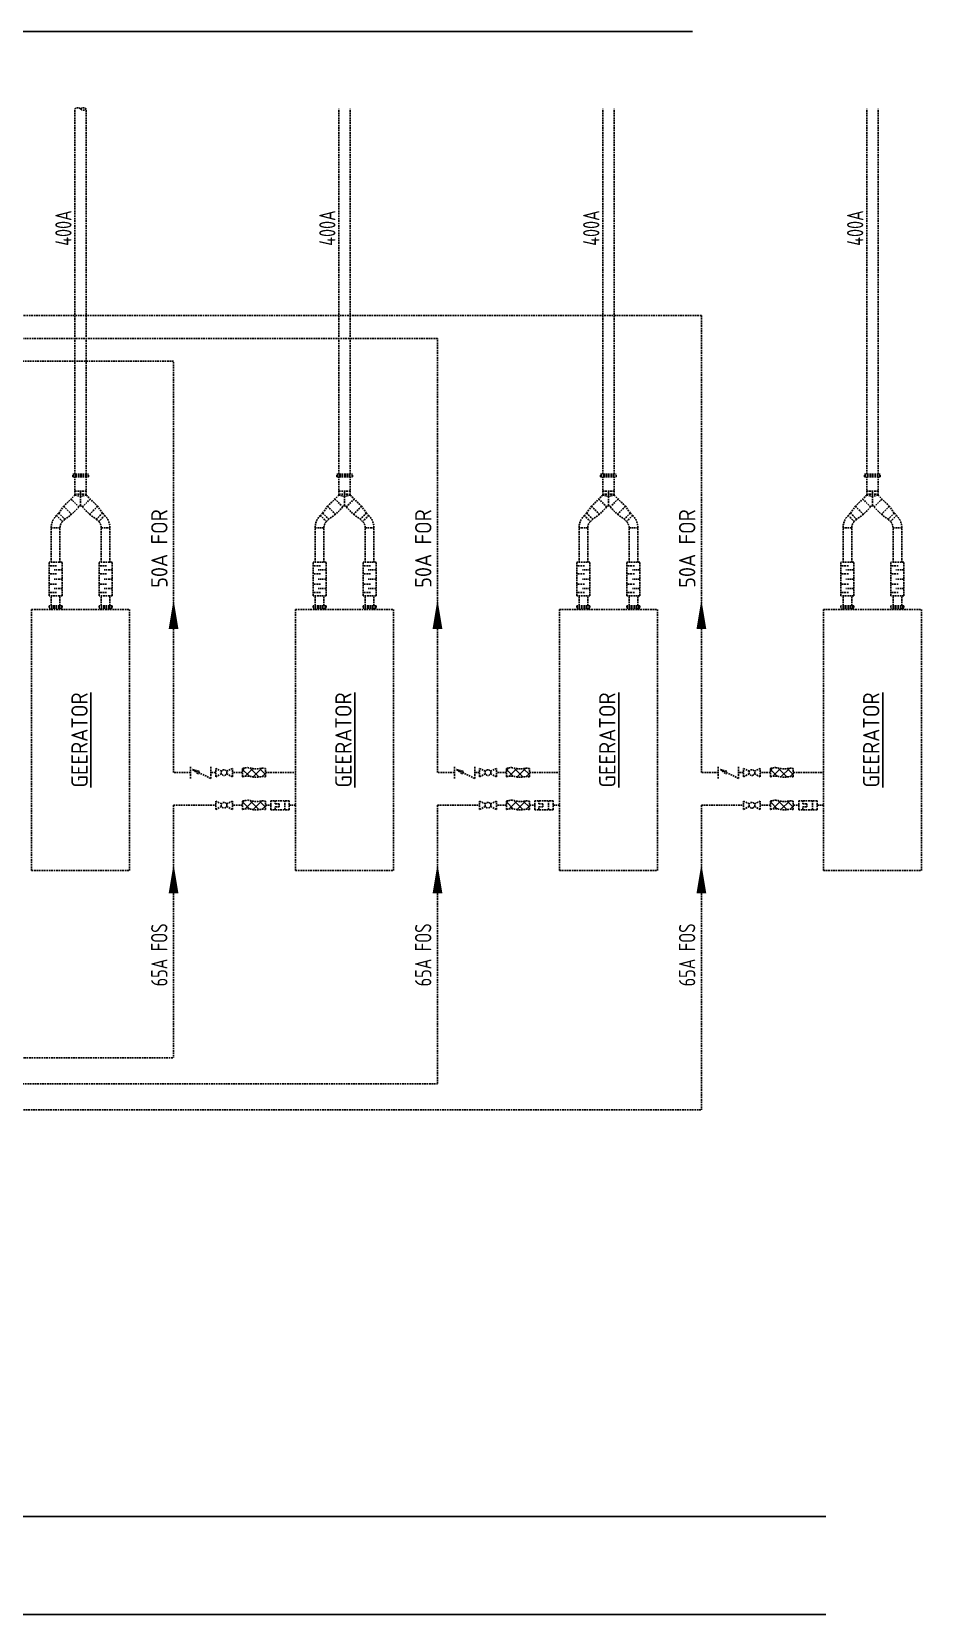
# Model space of a CAD drawing. Header units: millimetres. Extents: x 46 to 742, y 16 to 539.
# Drawn here: x 605.4 to 741.7, y 292.4 to 534.7 of the extents above; entities that cross this region are included whole.
import ezdxf
from ezdxf.enums import TextEntityAlignment as Align

# ---------------------------------------------------------------- set-up
doc = ezdxf.new("R2010")
doc.units = ezdxf.units.MM
doc.linetypes.add('HIDDEN', pattern=[0.375, 0.25, -0.125])
doc.layers.add('G-ANNO-NPLT', color=1, linetype='Continuous')
doc.layers.add('M-PIPE-FOR-F', color=240, linetype='HIDDEN')
doc.styles.add('AA-TXT', font='iso.shx', dxfattribs={"width": 0.8, "bigfont": 'chineset.shx'})

msp = doc.modelspace()

# ---------------------------------------------------------------- hatches: boundary and pattern name
at = {"layer": 'M-PIPE-FOR-F', "linetype": 'HIDDEN'}
h = msp.add_hatch(dxfattribs=at)
h.set_pattern_fill('NET', color=252, scale=0.3, angle=45, style=0)
h.set_pattern_definition([(45, (131.2845, 62.0518), (-0.6735192, 0.6735192), []), (135, (131.2845, 62.0518), (-0.6735192, -0.6735192), [])])
edge = h.paths.add_edge_path()
edge.add_spline(control_points=[(641.226, 421.904), (641.034, 421.918), (640.532, 421.955), (639.602, 421.708), (638.628, 422.132), (637.962, 421.965), (637.721, 421.904)], knot_values=[0, 0, 0, 0, 0.5743149, 1.5064379, 2.8017053, 3.5340502, 3.5340502, 3.5340502, 3.5340502], degree=3, periodic=0)
edge.add_line((637.721, 421.904), (637.721, 420.622))
edge.add_spline(control_points=[(637.721, 420.622), (637.962, 420.683), (638.628, 420.85), (639.602, 420.426), (640.532, 420.673), (641.034, 420.636), (641.226, 420.622)], knot_values=[0, 0, 0, 0, 0.7323449, 2.0276123, 2.9597353, 3.5340502, 3.5340502, 3.5340502, 3.5340502], degree=3, periodic=0)
edge.add_line((641.226, 420.622), (641.226, 421.904))
h = msp.add_hatch(dxfattribs=at)
h.set_pattern_fill('NET', color=252, scale=0.3, angle=45, style=0)
h.set_pattern_definition([(45, (171.7003, 62.0518), (-0.6735192, 0.6735192), []), (135, (171.7003, 62.0518), (-0.6735192, -0.6735192), [])])
edge = h.paths.add_edge_path()
edge.add_spline(control_points=[(681.641, 421.904), (681.45, 421.918), (680.948, 421.955), (680.018, 421.708), (679.044, 422.132), (678.378, 421.965), (678.137, 421.904)], knot_values=[0, 0, 0, 0, 0.5743149, 1.5064379, 2.8017053, 3.5340502, 3.5340502, 3.5340502, 3.5340502], degree=3, periodic=0)
edge.add_line((678.137, 421.904), (678.137, 420.622))
edge.add_spline(control_points=[(678.137, 420.622), (678.378, 420.683), (679.044, 420.85), (680.018, 420.426), (680.948, 420.673), (681.45, 420.636), (681.641, 420.622)], knot_values=[0, 0, 0, 0, 0.7323449, 2.0276123, 2.9597353, 3.5340502, 3.5340502, 3.5340502, 3.5340502], degree=3, periodic=0)
edge.add_line((681.641, 420.622), (681.641, 421.904))
h = msp.add_hatch(dxfattribs=at)
h.set_pattern_fill('NET', color=252, scale=0.3, angle=45, style=0)
h.set_pattern_definition([(45, (212.1162, 62.0518), (-0.6735192, 0.6735192), []), (135, (212.1162, 62.0518), (-0.6735192, -0.6735192), [])])
edge = h.paths.add_edge_path()
edge.add_spline(control_points=[(722.057, 421.904), (721.866, 421.918), (721.364, 421.955), (720.434, 421.708), (719.46, 422.132), (718.794, 421.965), (718.553, 421.904)], knot_values=[0, 0, 0, 0, 0.5743149, 1.5064379, 2.8017053, 3.5340502, 3.5340502, 3.5340502, 3.5340502], degree=3, periodic=0)
edge.add_line((718.553, 421.904), (718.553, 420.622))
edge.add_spline(control_points=[(718.553, 420.622), (718.794, 420.683), (719.46, 420.85), (720.434, 420.426), (721.364, 420.673), (721.866, 420.636), (722.057, 420.622)], knot_values=[0, 0, 0, 0, 0.7323449, 2.0276123, 2.9597353, 3.5340502, 3.5340502, 3.5340502, 3.5340502], degree=3, periodic=0)
edge.add_line((722.057, 420.622), (722.057, 421.904))
h = msp.add_hatch(dxfattribs=at)
h.set_pattern_fill('NET', color=252, scale=0.3, angle=45, style=0)
h.set_pattern_definition([(45, (131.2845, 57.0518), (-0.6735192, 0.6735192), []), (135, (131.2845, 57.0518), (-0.6735192, -0.6735192), [])])
edge = h.paths.add_edge_path()
edge.add_spline(control_points=[(641.226, 416.904), (641.034, 416.918), (640.532, 416.955), (639.602, 416.708), (638.628, 417.132), (637.962, 416.965), (637.721, 416.904)], knot_values=[0, 0, 0, 0, 0.5743149, 1.5064379, 2.8017053, 3.5340502, 3.5340502, 3.5340502, 3.5340502], degree=3, periodic=0)
edge.add_line((637.721, 416.904), (637.721, 415.622))
edge.add_spline(control_points=[(637.721, 415.622), (637.962, 415.683), (638.628, 415.85), (639.602, 415.426), (640.532, 415.673), (641.034, 415.636), (641.226, 415.622)], knot_values=[0, 0, 0, 0, 0.7323449, 2.0276123, 2.9597353, 3.5340502, 3.5340502, 3.5340502, 3.5340502], degree=3, periodic=0)
edge.add_line((641.226, 415.622), (641.226, 416.904))
h = msp.add_hatch(dxfattribs=at)
h.set_pattern_fill('NET', color=252, scale=0.3, angle=45, style=0)
h.set_pattern_definition([(45, (171.7003, 57.0518), (-0.6735192, 0.6735192), []), (135, (171.7003, 57.0518), (-0.6735192, -0.6735192), [])])
edge = h.paths.add_edge_path()
edge.add_spline(control_points=[(681.641, 416.904), (681.45, 416.918), (680.948, 416.955), (680.018, 416.708), (679.044, 417.132), (678.378, 416.965), (678.137, 416.904)], knot_values=[0, 0, 0, 0, 0.5743149, 1.5064379, 2.8017053, 3.5340502, 3.5340502, 3.5340502, 3.5340502], degree=3, periodic=0)
edge.add_line((678.137, 416.904), (678.137, 415.622))
edge.add_spline(control_points=[(678.137, 415.622), (678.378, 415.683), (679.044, 415.85), (680.018, 415.426), (680.948, 415.673), (681.45, 415.636), (681.641, 415.622)], knot_values=[0, 0, 0, 0, 0.7323449, 2.0276123, 2.9597353, 3.5340502, 3.5340502, 3.5340502, 3.5340502], degree=3, periodic=0)
edge.add_line((681.641, 415.622), (681.641, 416.904))
h = msp.add_hatch(dxfattribs=at)
h.set_pattern_fill('NET', color=252, scale=0.3, angle=45, style=0)
h.set_pattern_definition([(45, (212.1162, 57.0518), (-0.6735192, 0.6735192), []), (135, (212.1162, 57.0518), (-0.6735192, -0.6735192), [])])
edge = h.paths.add_edge_path()
edge.add_spline(control_points=[(722.057, 416.904), (721.866, 416.918), (721.364, 416.955), (720.434, 416.708), (719.46, 417.132), (718.794, 416.965), (718.553, 416.904)], knot_values=[0, 0, 0, 0, 0.5743149, 1.5064379, 2.8017053, 3.5340502, 3.5340502, 3.5340502, 3.5340502], degree=3, periodic=0)
edge.add_line((718.553, 416.904), (718.553, 415.622))
edge.add_spline(control_points=[(718.553, 415.622), (718.794, 415.683), (719.46, 415.85), (720.434, 415.426), (721.364, 415.673), (721.866, 415.636), (722.057, 415.622)], knot_values=[0, 0, 0, 0, 0.7323449, 2.0276123, 2.9597353, 3.5340502, 3.5340502, 3.5340502, 3.5340502], degree=3, periodic=0)
edge.add_line((722.057, 415.622), (722.057, 416.904))

# ---------------------------------------------------------------- linework, layer by layer
at = {"layer": 'G-ANNO-NPLT'}
for p, q in [((706.603, 534.729), (80.647, 534.729)), ((727.046, 307.363), (75.929, 307.363)), ((727.046, 292.363), (75.929, 292.363))]:
    msp.add_line(p, q, dxfattribs=at)
at = {"layer": 'M-PIPE-FOR-F', "color": 252, "linetype": 'HIDDEN'}
for p, q in [((612.061, 466.975), (612.061, 522.886)), ((613.789, 466.975), (613.789, 522.886)), ((652.477, 466.975), (652.477, 522.886)), ((654.205, 466.975), (654.205, 522.886)), ((692.893, 466.975), (692.893, 522.886)), ((694.621, 466.975), (694.621, 522.886)), ((733.309, 466.975), (733.309, 522.886)), ((735.037, 466.975), (735.037, 522.886)), ((707.99, 491.263), (492.473, 491.263)), ((707.99, 421.263), (707.99, 491.263)), ((667.574, 487.763), (492.473, 487.763)), ((667.574, 421.263), (667.574, 487.763)), ((627.158, 484.263), (492.473, 484.263)), ((627.158, 421.263), (627.158, 484.263)), ((611.729, 466.576), (611.729, 466.975)), ((611.729, 466.975), (614.122, 466.975)), ((611.729, 466.776), (614.122, 466.776)), ((611.729, 466.576), (614.122, 466.576)), ((612.061, 463.773), (612.061, 466.576)), ((613.789, 463.773), (613.789, 466.576)), ((614.122, 466.576), (614.122, 466.975)), ((652.145, 466.576), (652.145, 466.975)), ((652.145, 466.975), (654.538, 466.975)), ((652.145, 466.776), (654.538, 466.776)), ((652.145, 466.576), (654.538, 466.576)), ((652.477, 463.773), (652.477, 466.576)), ((654.205, 463.773), (654.205, 466.576)), ((654.538, 466.576), (654.538, 466.975)), ((692.561, 466.576), (692.561, 466.975)), ((692.561, 466.975), (694.953, 466.975)), ((692.561, 466.776), (694.953, 466.776)), ((692.561, 466.576), (694.953, 466.576)), ((692.893, 463.773), (692.893, 466.576)), ((694.621, 463.773), (694.621, 466.576)), ((694.953, 466.576), (694.953, 466.975)), ((732.976, 466.576), (732.976, 466.975)), ((732.976, 466.975), (735.369, 466.975)), ((732.976, 466.776), (735.369, 466.776)), ((732.976, 466.576), (735.369, 466.576)), ((733.309, 463.773), (733.309, 466.576)), ((735.037, 463.773), (735.037, 466.576)), ((735.369, 466.576), (735.369, 466.975)), ((612.061, 463.773), (610.328, 462.039)), ((612.671, 461.939), (611.449, 463.161)), ((612.061, 464.337), (613.789, 464.337)), ((612.061, 463.921), (613.789, 463.921)), ((612.061, 463.773), (612.925, 463.542)), ((612.925, 462.193), (612.925, 464.337)), ((613.789, 463.773), (612.925, 463.542)), ((613.179, 461.939), (614.401, 463.161)), ((613.789, 463.773), (615.523, 462.039)), ((652.477, 463.773), (650.743, 462.039)), ((653.087, 461.939), (651.865, 463.161)), ((652.477, 464.337), (654.205, 464.337)), ((652.477, 463.921), (654.205, 463.921)), ((652.477, 463.773), (653.341, 463.542)), ((653.341, 462.193), (653.341, 464.337)), ((654.205, 463.773), (653.341, 463.542)), ((653.595, 461.939), (654.817, 463.161)), ((654.205, 463.773), (655.939, 462.039)), ((692.893, 463.773), (691.159, 462.039)), ((693.503, 461.939), (692.281, 463.161)), ((692.893, 464.337), (694.621, 464.337)), ((692.893, 463.921), (694.621, 463.921)), ((692.893, 463.773), (693.757, 463.542)), ((693.757, 462.193), (693.757, 464.337)), ((694.621, 463.773), (693.757, 463.542)), ((694.011, 461.939), (695.233, 463.161)), ((694.621, 463.773), (696.355, 462.039)), ((733.309, 463.773), (731.575, 462.039)), ((733.919, 461.939), (732.697, 463.161)), ((733.309, 464.337), (735.037, 464.337)), ((733.309, 463.921), (735.037, 463.921)), ((733.309, 463.773), (734.173, 463.542)), ((734.173, 462.193), (734.173, 464.337)), ((735.037, 463.773), (734.173, 463.542)), ((734.427, 461.939), (735.649, 463.161)), ((735.037, 463.773), (736.77, 462.039)), ((609.572, 461.001), (609.214, 460.643)), ((609.214, 460.643), (610.154, 459.703)), ((609.572, 461.001), (610.328, 462.039)), ((609.572, 461.001), (610.512, 460.061)), ((610.328, 462.039), (611.55, 460.817)), ((611.55, 460.817), (610.512, 460.061)), ((612.925, 462.193), (611.55, 460.817)), ((612.925, 462.193), (614.301, 460.817)), ((615.523, 462.039), (614.301, 460.817)), ((614.301, 460.817), (615.339, 460.061)), ((616.279, 461.001), (615.339, 460.061)), ((616.279, 461.001), (615.523, 462.039)), ((616.637, 460.643), (615.697, 459.703)), ((616.279, 461.001), (616.637, 460.643)), ((649.988, 461.001), (649.629, 460.643)), ((649.629, 460.643), (650.569, 459.703)), ((649.988, 461.001), (650.743, 462.039)), ((649.988, 461.001), (650.928, 460.061)), ((650.743, 462.039), (651.965, 460.817)), ((651.965, 460.817), (650.928, 460.061)), ((653.341, 462.193), (651.965, 460.817)), ((653.341, 462.193), (654.717, 460.817)), ((655.939, 462.039), (654.717, 460.817)), ((654.717, 460.817), (655.755, 460.061)), ((656.695, 461.001), (655.755, 460.061)), ((656.695, 461.001), (655.939, 462.039)), ((657.053, 460.643), (656.113, 459.703)), ((656.695, 461.001), (657.053, 460.643)), ((690.403, 461.001), (690.045, 460.643)), ((690.045, 460.643), (690.985, 459.703)), ((690.403, 461.001), (691.159, 462.039)), ((690.403, 461.001), (691.343, 460.061)), ((691.159, 462.039), (692.381, 460.817)), ((692.381, 460.817), (691.343, 460.061)), ((693.757, 462.193), (692.381, 460.817)), ((693.757, 462.193), (695.133, 460.817)), ((696.355, 462.039), (695.133, 460.817)), ((695.133, 460.817), (696.171, 460.061)), ((697.111, 461.001), (696.171, 460.061)), ((697.111, 461.001), (696.355, 462.039)), ((697.469, 460.643), (696.529, 459.703)), ((697.111, 461.001), (697.469, 460.643)), ((730.819, 461.001), (730.461, 460.643)), ((730.461, 460.643), (731.401, 459.703)), ((730.819, 461.001), (731.575, 462.039)), ((730.819, 461.001), (731.759, 460.061)), ((731.575, 462.039), (732.797, 460.817)), ((732.797, 460.817), (731.759, 460.061)), ((734.173, 462.193), (732.797, 460.817)), ((734.173, 462.193), (735.548, 460.817)), ((736.77, 462.039), (735.548, 460.817)), ((735.548, 460.817), (736.586, 460.061)), ((737.526, 461.001), (736.586, 460.061)), ((737.526, 461.001), (736.77, 462.039)), ((737.885, 460.643), (736.945, 459.703)), ((737.526, 461.001), (737.885, 460.643)), ((608.435, 458.682), (608.435, 458.763)), ((609.764, 458.763), (608.435, 458.763)), ((608.435, 453.489), (608.435, 458.682)), ((609.764, 458.682), (609.764, 458.763)), ((609.764, 453.489), (609.764, 458.682)), ((610.512, 460.061), (610.154, 459.703)), ((615.339, 460.061), (615.697, 459.703)), ((616.086, 458.682), (616.086, 458.763)), ((616.086, 458.763), (617.416, 458.763)), ((616.086, 453.489), (616.086, 458.682)), ((617.416, 458.682), (617.416, 458.763)), ((617.416, 453.489), (617.416, 458.682)), ((648.851, 458.682), (648.851, 458.763)), ((650.18, 458.763), (648.851, 458.763)), ((648.851, 453.489), (648.851, 458.682)), ((650.18, 458.682), (650.18, 458.763)), ((650.18, 453.489), (650.18, 458.682)), ((650.928, 460.061), (650.569, 459.703)), ((655.755, 460.061), (656.113, 459.703)), ((656.502, 458.682), (656.502, 458.763)), ((656.502, 458.763), (657.832, 458.763)), ((656.502, 453.489), (656.502, 458.682)), ((657.832, 458.682), (657.832, 458.763)), ((657.832, 453.489), (657.832, 458.682)), ((689.267, 458.682), (689.267, 458.763)), ((690.596, 458.763), (689.267, 458.763)), ((689.267, 453.489), (689.267, 458.682)), ((690.596, 458.682), (690.596, 458.763)), ((690.596, 453.489), (690.596, 458.682)), ((691.343, 460.061), (690.985, 459.703)), ((696.171, 460.061), (696.529, 459.703)), ((696.918, 458.682), (696.918, 458.763)), ((696.918, 458.763), (698.247, 458.763)), ((696.918, 453.489), (696.918, 458.682)), ((698.247, 458.682), (698.247, 458.763)), ((698.247, 453.489), (698.247, 458.682)), ((729.682, 458.682), (729.682, 458.763)), ((731.012, 458.763), (729.682, 458.763)), ((729.682, 453.489), (729.682, 458.682)), ((731.012, 458.682), (731.012, 458.763)), ((731.012, 453.489), (731.012, 458.682)), ((731.759, 460.061), (731.401, 459.703)), ((736.586, 460.061), (736.945, 459.703)), ((737.334, 458.682), (737.334, 458.763)), ((737.334, 458.763), (738.663, 458.763)), ((737.334, 453.489), (737.334, 458.682)), ((738.663, 458.682), (738.663, 458.763)), ((738.663, 453.489), (738.663, 458.682)), ((610.097, 453.489), (608.103, 453.489)), ((608.103, 448.316), (608.103, 453.489)), ((610.097, 448.316), (610.097, 453.489)), ((617.748, 453.489), (615.754, 453.489)), ((615.754, 448.316), (615.754, 453.489)), ((617.748, 448.316), (617.748, 453.489)), ((650.512, 453.489), (648.518, 453.489)), ((648.518, 448.316), (648.518, 453.489)), ((650.512, 448.316), (650.512, 453.489)), ((658.164, 453.489), (656.17, 453.489)), ((656.17, 448.316), (656.17, 453.489)), ((658.164, 448.316), (658.164, 453.489)), ((690.928, 453.489), (688.934, 453.489)), ((688.934, 448.316), (688.934, 453.489)), ((690.928, 448.316), (690.928, 453.489)), ((698.58, 453.489), (696.586, 453.489)), ((696.586, 448.316), (696.586, 453.489)), ((698.58, 448.316), (698.58, 453.489)), ((731.344, 453.489), (729.35, 453.489)), ((729.35, 448.316), (729.35, 453.489)), ((731.344, 448.316), (731.344, 453.489)), ((738.996, 453.489), (737.002, 453.489)), ((737.002, 448.316), (737.002, 453.489)), ((738.996, 448.316), (738.996, 453.489)), ((609.249, 452.952), (608.103, 452.952)), ((609.249, 451.704), (608.103, 451.704)), ((610.097, 452.324), (608.881, 452.324)), ((610.097, 450.902), (608.881, 450.902)), ((616.9, 452.952), (615.754, 452.952)), ((616.9, 451.704), (615.754, 451.704)), ((617.748, 452.324), (616.533, 452.324)), ((617.748, 450.902), (616.533, 450.902)), ((649.664, 452.952), (648.518, 452.952)), ((649.664, 451.704), (648.518, 451.704)), ((650.512, 452.324), (649.297, 452.324)), ((650.512, 450.902), (649.297, 450.902)), ((657.316, 452.952), (656.17, 452.952)), ((657.316, 451.704), (656.17, 451.704)), ((658.164, 452.324), (656.948, 452.324)), ((658.164, 450.902), (656.948, 450.902)), ((690.08, 452.952), (688.934, 452.952)), ((690.08, 451.704), (688.934, 451.704)), ((690.928, 452.324), (689.713, 452.324)), ((690.928, 450.902), (689.713, 450.902)), ((697.732, 452.952), (696.586, 452.952)), ((697.732, 451.704), (696.586, 451.704)), ((698.58, 452.324), (697.364, 452.324)), ((698.58, 450.902), (697.364, 450.902)), ((730.496, 452.952), (729.35, 452.952)), ((730.496, 451.704), (729.35, 451.704)), ((731.344, 452.324), (730.129, 452.324)), ((731.344, 450.902), (730.129, 450.902)), ((738.148, 452.952), (737.002, 452.952)), ((738.148, 451.704), (737.002, 451.704)), ((738.996, 452.324), (737.78, 452.324)), ((738.996, 450.902), (737.78, 450.902)), ((609.249, 450.101), (608.103, 450.101)), ((609.249, 448.853), (608.103, 448.853)), ((610.097, 449.481), (608.881, 449.481)), ((616.9, 450.101), (615.754, 450.101)), ((616.9, 448.853), (615.754, 448.853)), ((617.748, 449.481), (616.533, 449.481)), ((649.664, 450.101), (648.518, 450.101)), ((649.664, 448.853), (648.518, 448.853)), ((650.512, 449.481), (649.297, 449.481)), ((657.316, 450.101), (656.17, 450.101)), ((657.316, 448.853), (656.17, 448.853)), ((658.164, 449.481), (656.948, 449.481)), ((690.08, 450.101), (688.934, 450.101)), ((690.08, 448.853), (688.934, 448.853)), ((690.928, 449.481), (689.713, 449.481)), ((697.732, 450.101), (696.586, 450.101)), ((697.732, 448.853), (696.586, 448.853)), ((698.58, 449.481), (697.364, 449.481)), ((730.496, 450.101), (729.35, 450.101)), ((730.496, 448.853), (729.35, 448.853)), ((731.344, 449.481), (730.129, 449.481)), ((738.148, 450.101), (737.002, 450.101)), ((738.148, 448.853), (737.002, 448.853)), ((738.996, 449.481), (737.78, 449.481)), ((605.425, 446.263), (620.425, 446.263)), ((605.425, 446.263), (605.425, 406.263)), ((610.097, 448.316), (608.103, 448.316)), ((608.103, 446.82), (608.103, 446.421)), ((610.097, 446.82), (608.103, 446.82)), ((610.097, 446.62), (608.103, 446.62)), ((610.097, 446.421), (608.103, 446.421)), ((608.435, 446.82), (608.435, 448.316)), ((608.435, 446.263), (608.435, 446.421)), ((609.764, 446.82), (609.764, 448.316)), ((609.764, 446.263), (609.764, 446.421)), ((610.097, 446.82), (610.097, 446.421)), ((617.748, 448.316), (615.754, 448.316)), ((615.754, 446.82), (615.754, 446.421)), ((617.748, 446.82), (615.754, 446.82)), ((617.748, 446.62), (615.754, 446.62)), ((617.748, 446.421), (615.754, 446.421)), ((616.086, 446.82), (616.086, 448.316)), ((616.086, 446.263), (616.086, 446.421)), ((617.416, 446.82), (617.416, 448.316)), ((617.416, 446.263), (617.416, 446.421)), ((617.748, 446.82), (617.748, 446.421)), ((620.425, 406.263), (620.425, 446.263)), ((645.841, 446.263), (660.841, 446.263)), ((645.841, 446.263), (645.841, 406.263)), ((650.512, 448.316), (648.518, 448.316)), ((648.518, 446.82), (648.518, 446.421)), ((650.512, 446.82), (648.518, 446.82)), ((650.512, 446.62), (648.518, 446.62)), ((650.512, 446.421), (648.518, 446.421)), ((648.851, 446.82), (648.851, 448.316)), ((648.851, 446.263), (648.851, 446.421)), ((650.18, 446.82), (650.18, 448.316)), ((650.18, 446.263), (650.18, 446.421)), ((650.512, 446.82), (650.512, 446.421)), ((658.164, 448.316), (656.17, 448.316)), ((656.17, 446.82), (656.17, 446.421)), ((658.164, 446.82), (656.17, 446.82)), ((658.164, 446.62), (656.17, 446.62)), ((658.164, 446.421), (656.17, 446.421)), ((656.502, 446.82), (656.502, 448.316)), ((656.502, 446.263), (656.502, 446.421)), ((657.832, 446.82), (657.832, 448.316)), ((657.832, 446.263), (657.832, 446.421)), ((658.164, 446.82), (658.164, 446.421)), ((660.841, 406.263), (660.841, 446.263)), ((686.257, 446.263), (701.257, 446.263)), ((686.257, 446.263), (686.257, 406.263)), ((690.928, 448.316), (688.934, 448.316)), ((688.934, 446.82), (688.934, 446.421)), ((690.928, 446.82), (688.934, 446.82)), ((690.928, 446.62), (688.934, 446.62)), ((690.928, 446.421), (688.934, 446.421)), ((689.267, 446.82), (689.267, 448.316)), ((689.267, 446.263), (689.267, 446.421)), ((690.596, 446.82), (690.596, 448.316)), ((690.596, 446.263), (690.596, 446.421)), ((690.928, 446.82), (690.928, 446.421)), ((698.58, 448.316), (696.586, 448.316)), ((696.586, 446.82), (696.586, 446.421)), ((698.58, 446.82), (696.586, 446.82)), ((698.58, 446.62), (696.586, 446.62)), ((698.58, 446.421), (696.586, 446.421)), ((696.918, 446.82), (696.918, 448.316)), ((696.918, 446.263), (696.918, 446.421)), ((698.247, 446.82), (698.247, 448.316)), ((698.247, 446.263), (698.247, 446.421)), ((698.58, 446.82), (698.58, 446.421)), ((701.257, 406.263), (701.257, 446.263)), ((726.673, 446.263), (741.673, 446.263)), ((726.673, 446.263), (726.673, 406.263)), ((731.344, 448.316), (729.35, 448.316)), ((729.35, 446.82), (729.35, 446.421)), ((731.344, 446.82), (729.35, 446.82)), ((731.344, 446.62), (729.35, 446.62)), ((731.344, 446.421), (729.35, 446.421)), ((729.682, 446.82), (729.682, 448.316)), ((729.682, 446.263), (729.682, 446.421)), ((731.012, 446.82), (731.012, 448.316)), ((731.012, 446.263), (731.012, 446.421)), ((731.344, 446.82), (731.344, 446.421)), ((738.996, 448.316), (737.002, 448.316)), ((737.002, 446.82), (737.002, 446.421)), ((738.996, 446.82), (737.002, 446.82)), ((738.996, 446.62), (737.002, 446.62)), ((738.996, 446.421), (737.002, 446.421)), ((737.334, 446.82), (737.334, 448.316)), ((737.334, 446.263), (737.334, 446.421)), ((738.663, 446.82), (738.663, 448.316)), ((738.663, 446.263), (738.663, 446.421)), ((738.996, 446.82), (738.996, 446.421)), ((741.673, 406.263), (741.673, 446.263)), ((629.741, 420.374), (629.741, 422.152)), ((630.063, 421.731), (631.18, 421.434)), ((630.063, 421.731), (630.987, 421.037)), ((630.063, 421.731), (630.987, 421.037)), ((630.063, 421.731), (631.18, 421.434)), ((632.858, 420.374), (630.063, 421.731)), ((632.858, 420.374), (632.858, 422.152)), ((633.607, 421.904), (634.496, 421.459)), ((633.607, 420.622), (633.607, 421.904)), ((636.171, 421.904), (635.281, 421.459)), ((636.171, 420.622), (636.171, 421.904)), ((637.721, 420.622), (637.721, 421.904)), ((641.226, 420.622), (641.226, 421.904)), ((670.156, 420.374), (670.156, 422.152)), ((670.478, 421.731), (671.596, 421.434)), ((670.478, 421.731), (671.403, 421.037)), ((670.478, 421.731), (671.403, 421.037)), ((670.478, 421.731), (671.596, 421.434)), ((673.274, 420.374), (670.478, 421.731)), ((673.274, 420.374), (673.274, 422.152)), ((674.023, 421.904), (674.912, 421.459)), ((674.023, 420.622), (674.023, 421.904)), ((676.587, 421.904), (675.697, 421.459)), ((676.587, 420.622), (676.587, 421.904)), ((678.137, 420.622), (678.137, 421.904)), ((681.641, 420.622), (681.641, 421.904)), ((710.572, 420.374), (710.572, 422.152)), ((710.894, 421.731), (712.012, 421.434)), ((710.894, 421.731), (711.819, 421.037)), ((710.894, 421.731), (711.819, 421.037)), ((710.894, 421.731), (712.012, 421.434)), ((713.69, 420.374), (710.894, 421.731)), ((713.69, 420.374), (713.69, 422.152)), ((714.438, 421.904), (715.328, 421.459)), ((714.438, 420.622), (714.438, 421.904)), ((717.002, 421.904), (716.113, 421.459)), ((717.002, 420.622), (717.002, 421.904)), ((718.553, 420.622), (718.553, 421.904)), ((722.057, 420.622), (722.057, 421.904)), ((629.741, 421.263), (627.158, 421.263)), ((633.607, 421.263), (632.858, 421.263)), ((634.496, 421.067), (633.607, 420.622)), ((635.281, 421.067), (636.171, 420.622)), ((637.721, 421.263), (636.171, 421.263)), ((641.226, 421.263), (645.841, 421.263)), ((670.156, 421.263), (667.574, 421.263)), ((674.023, 421.263), (673.274, 421.263)), ((674.912, 421.067), (674.023, 420.622)), ((675.697, 421.067), (676.587, 420.622)), ((678.137, 421.263), (676.587, 421.263)), ((681.641, 421.263), (686.257, 421.263)), ((710.572, 421.263), (707.99, 421.263)), ((714.438, 421.263), (713.69, 421.263)), ((715.328, 421.067), (714.438, 420.622)), ((716.113, 421.067), (717.002, 420.622)), ((718.553, 421.263), (717.002, 421.263)), ((722.057, 421.263), (726.673, 421.263)), ((633.607, 416.904), (634.496, 416.459)), ((633.607, 415.622), (633.607, 416.904)), ((636.171, 416.904), (635.281, 416.459)), ((636.171, 415.622), (636.171, 416.904)), ((637.721, 415.622), (637.721, 416.904)), ((641.226, 415.622), (641.226, 416.904)), ((642.072, 416.962), (642.072, 415.564)), ((642.072, 416.962), (642.072, 416.263)), ((644.868, 416.962), (642.072, 416.962)), ((642.7, 416.962), (642.7, 416.491)), ((644.178, 416.962), (644.178, 415.564)), ((644.868, 416.962), (644.868, 415.564)), ((644.868, 416.962), (644.868, 415.564)), ((674.023, 416.904), (674.912, 416.459)), ((674.023, 415.622), (674.023, 416.904)), ((676.587, 416.904), (675.697, 416.459)), ((676.587, 415.622), (676.587, 416.904)), ((678.137, 415.622), (678.137, 416.904)), ((681.641, 415.622), (681.641, 416.904)), ((682.487, 416.962), (682.487, 415.564)), ((682.487, 416.962), (682.487, 416.263)), ((685.284, 416.962), (682.487, 416.962)), ((683.116, 416.962), (683.116, 416.491)), ((684.594, 416.962), (684.594, 415.564)), ((685.284, 416.962), (685.284, 415.564)), ((685.284, 416.962), (685.284, 415.564)), ((714.438, 416.904), (715.328, 416.459)), ((714.438, 415.622), (714.438, 416.904)), ((717.002, 416.904), (716.113, 416.459)), ((717.002, 415.622), (717.002, 416.904)), ((718.553, 415.622), (718.553, 416.904)), ((722.057, 415.622), (722.057, 416.904)), ((722.903, 416.962), (722.903, 415.564)), ((722.903, 416.962), (722.903, 416.263)), ((725.7, 416.962), (722.903, 416.962)), ((723.531, 416.962), (723.531, 416.491)), ((725.01, 416.962), (725.01, 415.564)), ((725.7, 416.962), (725.7, 415.564)), ((725.7, 416.962), (725.7, 415.564)), ((627.158, 416.263), (627.158, 377.608)), ((627.158, 416.263), (633.607, 416.263)), ((634.496, 416.067), (633.607, 415.622)), ((635.281, 416.067), (636.171, 415.622)), ((637.721, 416.263), (636.171, 416.263)), ((641.226, 416.263), (642.072, 416.263)), ((642.072, 416.263), (642.072, 415.564)), ((644.868, 415.564), (642.072, 415.564)), ((642.7, 416.491), (643.313, 416.491)), ((642.7, 415.564), (642.7, 416.035)), ((642.7, 416.035), (643.313, 416.035)), ((643.313, 416.491), (643.313, 416.035)), ((644.868, 416.263), (645.841, 416.263)), ((667.574, 416.263), (667.574, 373.608)), ((667.574, 416.263), (674.023, 416.263)), ((674.912, 416.067), (674.023, 415.622)), ((675.697, 416.067), (676.587, 415.622)), ((678.137, 416.263), (676.587, 416.263)), ((681.641, 416.263), (682.487, 416.263)), ((682.487, 416.263), (682.487, 415.564)), ((685.284, 415.564), (682.487, 415.564)), ((683.116, 416.491), (683.729, 416.491)), ((683.116, 415.564), (683.116, 416.035)), ((683.116, 416.035), (683.729, 416.035)), ((683.729, 416.491), (683.729, 416.035)), ((685.284, 416.263), (686.257, 416.263)), ((707.99, 416.263), (707.99, 369.608)), ((707.99, 416.263), (714.438, 416.263)), ((715.328, 416.067), (714.438, 415.622)), ((716.113, 416.067), (717.002, 415.622)), ((718.553, 416.263), (717.002, 416.263)), ((722.057, 416.263), (722.903, 416.263)), ((722.903, 416.263), (722.903, 415.564)), ((725.7, 415.564), (722.903, 415.564)), ((723.531, 416.491), (724.145, 416.491)), ((723.531, 415.564), (723.531, 416.035)), ((723.531, 416.035), (724.145, 416.035)), ((724.145, 416.491), (724.145, 416.035)), ((725.7, 416.263), (726.673, 416.263)), ((605.425, 406.263), (620.425, 406.263)), ((645.841, 406.263), (660.841, 406.263)), ((686.257, 406.263), (701.257, 406.263)), ((726.673, 406.263), (741.673, 406.263)), ((516.911, 377.608), (627.158, 377.608)), ((521.911, 373.608), (667.574, 373.608)), ((526.911, 369.608), (707.99, 369.608))]:
    msp.add_line(p, q, dxfattribs=at)
for points in [[(627.158, 447.759, 0, 1.496, 0), (627.158, 443.272, 0, 0, 0)], [(667.574, 447.759, 0, 1.496, 0), (667.574, 443.272, 0, 0, 0)], [(707.99, 447.759, 0, 1.496, 0), (707.99, 443.272, 0, 0, 0)], [(627.158, 407.261, 0, 1.496, 0), (627.158, 402.774, 0, 0, 0)], [(667.574, 407.261, 0, 1.496, 0), (667.574, 402.774, 0, 0, 0)], [(707.99, 407.261, 0, 1.496, 0), (707.99, 402.774, 0, 0, 0)]]:
    msp.add_lwpolyline(points, format="xyseb", dxfattribs=at)
for centre in [(634.889, 421.263), (675.305, 421.263), (715.72, 421.263), (634.889, 416.263), (675.305, 416.263), (715.72, 416.263)]:
    msp.add_circle(centre, 0.439, dxfattribs=at)
for centre, radius, start, end in [((612.493, 522.453), 0.611, 45, 135), ((613.357, 522.453), 0.611, 45, 135), ((613.357, 523.318), 0.611, 225, 315), ((611.094, 458.763), 2.659, 135, 180), ((614.757, 458.763), 2.659, 0, 45), ((651.509, 458.763), 2.659, 135, 180), ((655.173, 458.763), 2.659, 0, 45), ((691.925, 458.763), 2.659, 135, 180), ((695.589, 458.763), 2.659, 0, 45), ((732.341, 458.763), 2.659, 135, 180), ((736.005, 458.763), 2.659, 0, 45), ((611.094, 458.763), 1.329, 135, 180), ((614.757, 458.763), 1.329, 0, 45), ((651.509, 458.763), 1.329, 135, 180), ((655.173, 458.763), 1.329, 0, 45), ((691.925, 458.763), 1.329, 135, 180), ((695.589, 458.763), 1.329, 0, 45), ((732.341, 458.763), 1.329, 135, 180), ((736.005, 458.763), 1.329, 0, 45)]:
    msp.add_arc(centre, radius, start, end, dxfattribs=at)
for points in [[(637.721, 421.904), (638.444, 422.026), (639.724, 421.83), (640.652, 421.922), (641.226, 421.904)], [(678.137, 421.904), (678.859, 422.026), (680.14, 421.83), (681.067, 421.922), (681.641, 421.904)], [(718.553, 421.904), (719.275, 422.026), (720.556, 421.83), (721.483, 421.922), (722.057, 421.904)], [(637.721, 420.622), (638.444, 420.744), (639.724, 420.548), (640.652, 420.639), (641.226, 420.622)], [(678.137, 420.622), (678.859, 420.744), (680.14, 420.548), (681.067, 420.639), (681.641, 420.622)], [(718.553, 420.622), (719.275, 420.744), (720.556, 420.548), (721.483, 420.639), (722.057, 420.622)], [(637.721, 416.904), (638.444, 417.026), (639.724, 416.83), (640.652, 416.922), (641.226, 416.904)], [(678.137, 416.904), (678.859, 417.026), (680.14, 416.83), (681.067, 416.922), (681.641, 416.904)], [(718.553, 416.904), (719.275, 417.026), (720.556, 416.83), (721.483, 416.922), (722.057, 416.904)], [(637.721, 415.622), (638.444, 415.744), (639.724, 415.548), (640.652, 415.639), (641.226, 415.622)], [(678.137, 415.622), (678.859, 415.744), (680.14, 415.548), (681.067, 415.639), (681.641, 415.622)], [(718.553, 415.622), (719.275, 415.744), (720.556, 415.548), (721.483, 415.639), (722.057, 415.622)]]:
    msp.add_spline(points, degree=3, dxfattribs=at)

# ---------------------------------------------------------------- texts
at = {"layer": 'M-PIPE-FOR-F', "color": 252, "linetype": 'HIDDEN', "style": 'AA-TXT', "width": 0.8}
for s, p in [('400A', (610.288, 504.65)), ('400A', (650.704, 504.65)), ('400A', (691.12, 504.65)), ('400A', (731.536, 504.65)), ('65A FOS', (624.97, 393.344)), ('65A FOS', (665.386, 393.344)), ('65A FOS', (705.801, 393.344))]:
    msp.add_text(s, height=2.5, rotation=90, dxfattribs=at).set_placement(p, align=Align.MIDDLE_CENTER)
at = {"layer": 'M-PIPE-FOR-F', "color": 252, "linetype": 'HIDDEN', "style": 'AA-TXT'}
for s, p in [('50A FOR', (624.984, 455.576)), ('50A FOR', (665.4, 455.576)), ('50A FOR', (705.815, 455.576)), ('%%UGEERATOR', (612.754, 426.263)), ('%%UGEERATOR', (653.169, 426.263)), ('%%UGEERATOR', (693.585, 426.263)), ('%%UGEERATOR', (734.001, 426.263))]:
    msp.add_text(s, height=2.5, rotation=90, dxfattribs=at).set_placement(p, align=Align.MIDDLE_CENTER)

doc.saveas('drawing.dxf')
